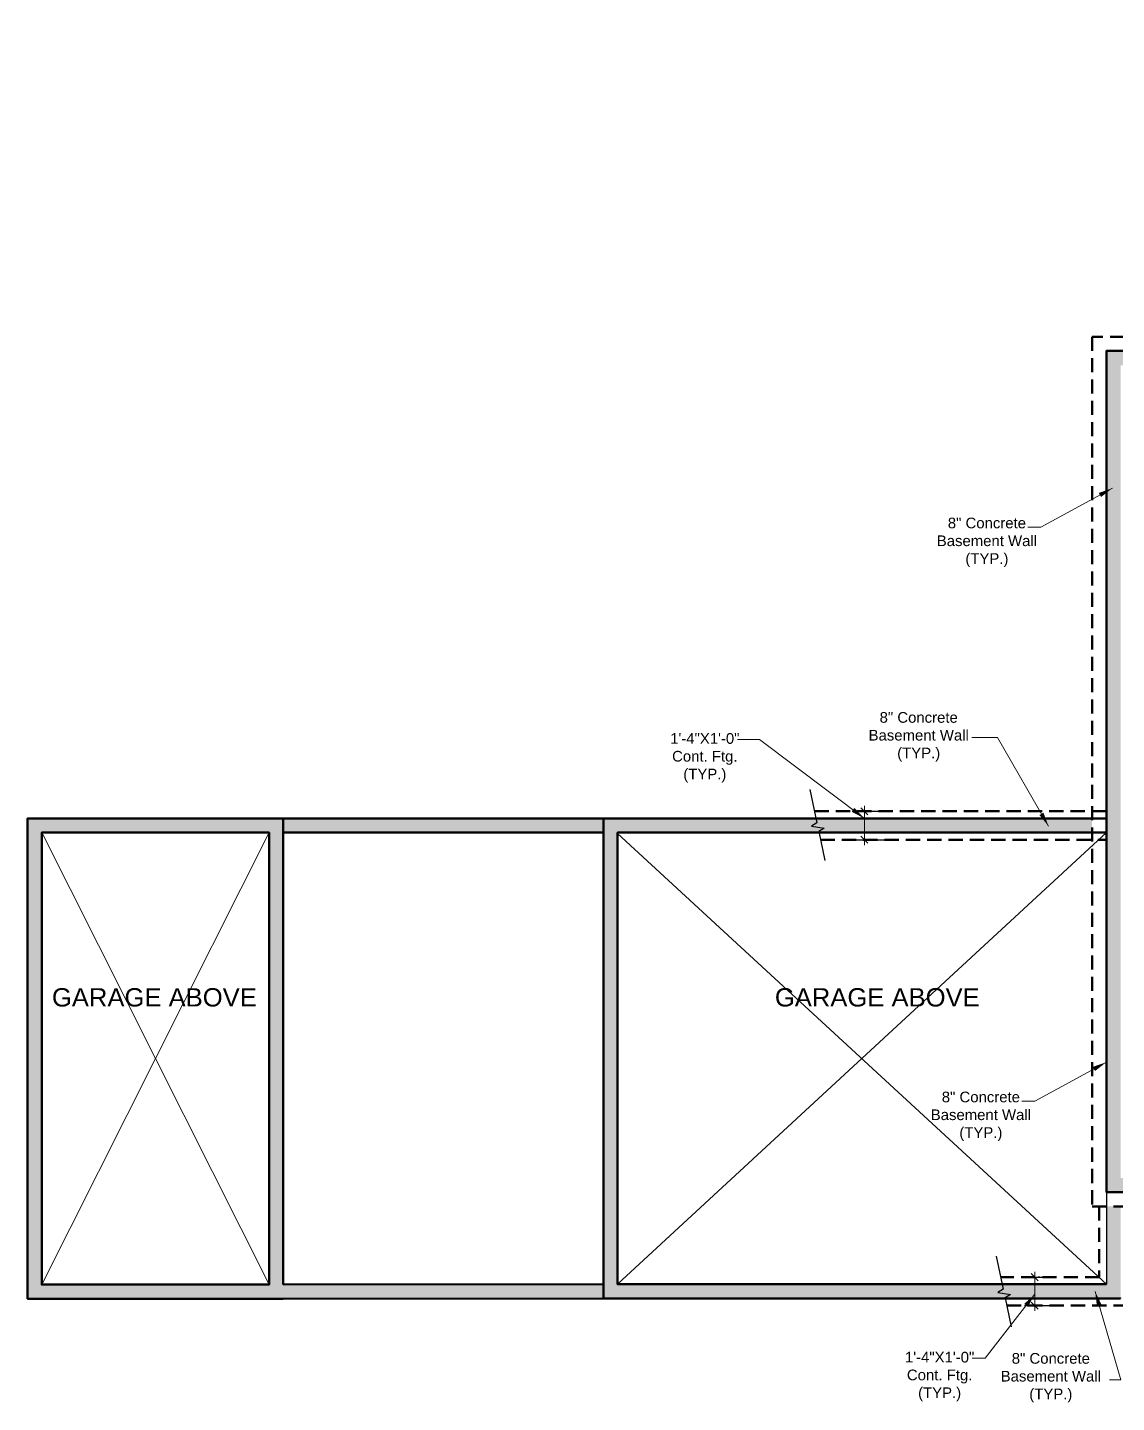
# Model space of a CAD drawing. Extents: x 4834 to 83801, y -13735 to 32221.
# Drawn here: x 15443 to 16056, y -7978 to -7205 of the extents above; entities that cross this region are included whole.
import ezdxf

# ---------------------------------------------------------------- set-up
doc = ezdxf.new("R2010")
doc.units = 0
doc.header["$LTSCALE"] = 8
doc.header["$MEASUREMENT"] = 0
doc.linetypes.add('10183Civbase$0$DASHED', pattern=[0.75, 0.5, -0.25])
doc.layers.get('0').update_dxf_attribs({"lineweight": 9})
doc.layers.get('DefPoints').update_dxf_attribs({"color": 17})
doc.layers.add('$1$DETAIL', color=1, linetype='Continuous')
doc.layers.add('S-DIM', color=3, linetype='Continuous')
for name, color, linetype, lineweight in [('A-Wall-New', 1, 'Continuous', 50), ('DIM', 8, 'Continuous', 5), ('DIM_DA', 4, 'Continuous', 25), ('TEXT', 6, 'Continuous', 25)]:
    doc.layers.add(name, color=color, linetype=linetype, lineweight=lineweight)
doc.layers.add('PDF2_Layer 1', color=7, linetype='Continuous', true_color=0xffffff)
doc.styles.add('Arial_1', font='arial.ttf', dxfattribs={"height": 5.901198})
doc.styles.add('PDF Arial', font='arial.ttf')
doc.styles.get("Standard").update_dxf_attribs({"font": 'stylu.ttf'})
doc.styles.add('TX_1-4in', font='arial.ttf', dxfattribs={"height": 4})
doc.dimstyles.new('Forum 24', dxfattribs={"dimscale": 24, "dimtxt": 0.1875, "dimasz": 0.09375, "dimexe": 0.0625, "dimexo": 0.0625, "dimgap": 0.125, "dimtad": 1, "dimdec": 4, "dimrnd": 1, "dimzin": 7, "dimdsep": 46, "dimlunit": 4, "dimtxsty": 'Standard', "dimblk": 'OBLIQUE', "dimblk1": 'DIMTICK', "dimblk2": 'OBLIQUE', "dimcen": -0.0625, "dimdle": 0.125, "dimclrd": 256, "dimclre": 256, "dimclrt": 256, "dimadec": 0, "dimazin": 0, "dimtfac": 1, "dimtdec": 4, "dimtmove": 1, "dimatfit": 3, "dimfxl": 0.0625, "dimtvp": 1.2, "dimfrac": 2, "dimtolj": 1, "dimtzin": 7, "dimlwd": 13, "dimarcsym": 0})
pattern_1 = [(50, (0, 0), (7.1726018, -0.6275213), [0.75, -8.25]), (355, (0, 0), (-1.3875133, 7.5219213), [0.6, -6.6]), (100.451444, (0.598, -0.052), (5.7850885, 6.8944), [0.637402, -7.011421]), (46.1842, (0, 2), (10.6724133, -1.655193), [1.125, -12.375]), (96.635635, (0.889, 1.862), (9.3466195, 9.741186), [0.9561034, -10.5171376]), (351.184164, (0, 2), (9.3466195, 9.741186), [0.9, -9.9]), (21, (1, 1.5), (5.9690705, -4.0261889), [0.75, -8.25]), (326, (1, 1.5), (2.4331533, 7.2515005), [0.6, -6.6]), (71.451445, (1.4974, 1.1645), (8.4022238, 3.2253115), [0.637402, -7.011421]), (37.5, (0, 0), (0.12159855, 3.32893854), [0, -6.52, 0, -6.7, 0, -6.625]), (7.5, (0, 0), (2.6306954, 3.9441171), [0, -3.82, 0, -6.37, 0, -2.525]), (327.5, (-2.23, 0), (5.33822436, -0.2255487), [0, -2.5, 0, -7.8, 0, -10.35]), (317.5, (-3.23, 0), (5.8318617, 1.0010498), [0, -3.25, 0, -5.18, 0, -7.35])]

# ---------------------------------------------------------------- blocks, each defined once
blk = doc.blocks.new('_Oblique')
at = {"color": 0, "linetype": 'ByBlock', "lineweight": -2}
blk.add_line((-0.5, -0.5), (0.5, 0.5), dxfattribs=at)
blk = doc.blocks.new('DIMTICK')
for p, q in [((0, 1), (0, -1)), ((-1, 0), (1, 0))]:
    blk.add_line(p, q)
at = {"const_width": 0.141}
blk.add_lwpolyline([(0.707, 0.707), (-0.707, -0.707)], dxfattribs=at)
blk = doc.blocks.new('*D628')
at = {"layer": 'DefPoints', "color": 0, "linetype": 'ByBlock', "transparency": 16777216}
for p in [(16002.55, -7907.6), (16009.77, -7907.6), (16002.55, -7923.6)]:
    blk.add_point(p, dxfattribs=at)
at = {"layer": 'DIM_DA', "linetype": 'ByBlock', "lineweight": -2, "transparency": 16777216}
for p, q in [((16004.05, -7907.6), (16021.77, -7907.6)), ((16004.05, -7923.6), (16021.77, -7923.6))]:
    blk.add_line(p, q, dxfattribs=at)
at = {"layer": 'DIM_DA', "lineweight": 13, "transparency": 16777216}
blk.add_line((16009.77, -7926.6), (16009.77, -7904.6), dxfattribs=at)
at = {"layer": 'DIM_DA', "linetype": 'ByBlock', "lineweight": 13, "transparency": 16777216, "xscale": 4, "yscale": 4, "zscale": 4}
for p, rotation in [((16009.77, -7907.6), 90), ((16009.77, -7923.6), 270)]:
    blk.add_blockref('_Oblique', p, dxfattribs=dict(at, rotation=rotation))
at = {"layer": 'DIM_DA', "linetype": 'ByBlock', "transparency": 16777216, "insert": (16009.77, -7907.6), "char_height": 5.901, "attachment_point": 5, "rotation": 90, "style": 'Arial_1'}
blk.add_mtext('\\A1;.', dxfattribs=at)
blk = doc.blocks.new('*D629')
at = {"layer": 'DefPoints', "color": 0, "linetype": 'ByBlock', "transparency": 16777216}
for p in [(15906.74, -7645.56), (15913.95, -7645.56), (15906.74, -7661.56)]:
    blk.add_point(p, dxfattribs=at)
at = {"layer": 'DIM_DA', "linetype": 'ByBlock', "lineweight": -2, "transparency": 16777216}
for p, q in [((15908.24, -7645.56), (15925.95, -7645.56)), ((15908.24, -7661.56), (15925.95, -7661.56))]:
    blk.add_line(p, q, dxfattribs=at)
at = {"layer": 'DIM_DA', "lineweight": 13, "transparency": 16777216}
blk.add_line((15913.95, -7664.56), (15913.95, -7642.56), dxfattribs=at)
at = {"layer": 'DIM_DA', "linetype": 'ByBlock', "lineweight": 13, "transparency": 16777216, "xscale": 4, "yscale": 4, "zscale": 4}
for p, rotation in [((15913.95, -7645.56), 90), ((15913.95, -7661.56), 270)]:
    blk.add_blockref('_Oblique', p, dxfattribs=dict(at, rotation=rotation))
at = {"layer": 'DIM_DA', "linetype": 'ByBlock', "transparency": 16777216, "insert": (15913.95, -7645.56), "char_height": 5.901, "attachment_point": 5, "rotation": 90, "style": 'Arial_1'}
blk.add_mtext('\\A1;.', dxfattribs=at)
blk = doc.blocks.new('*D635')
at = {"layer": 'DefPoints', "color": 0, "linetype": 'ByBlock', "transparency": 16777216}
for p in [(16270.02, -7882.65), (16286.02, -7882.56), (16270.02, -7890.76)]:
    blk.add_point(p, dxfattribs=at)
at = {"layer": 'DIM_DA', "linetype": 'ByBlock', "lineweight": -2, "transparency": 16777216}
for p, q in [((16270.02, -7884.15), (16270.02, -7902.76)), ((16286.02, -7884.06), (16286.02, -7902.76))]:
    blk.add_line(p, q, dxfattribs=at)
at = {"layer": 'DIM_DA', "lineweight": 13, "transparency": 16777216}
blk.add_line((16289.02, -7890.76), (16267.02, -7890.76), dxfattribs=at)
at = {"layer": 'DIM_DA', "linetype": 'ByBlock', "lineweight": 13, "transparency": 16777216, "xscale": 4, "yscale": 4, "zscale": 4, "rotation": 180}
blk.add_blockref('_Oblique', (16270.02, -7890.76), dxfattribs=at)
at = {"layer": 'DIM_DA', "linetype": 'ByBlock', "lineweight": 13, "transparency": 16777216, "xscale": 4, "yscale": 4, "zscale": 4}
blk.add_blockref('_Oblique', (16286.02, -7890.76), dxfattribs=at)
at = {"layer": 'DIM_DA', "linetype": 'ByBlock', "transparency": 16777216, "insert": (16315.37, -7895.06), "char_height": 5.9012, "width": 1404.7968, "attachment_point": 5, "style": 'Arial_1'}
blk.add_mtext('\\A1;1\'-4"X1\'-0"\\PCont. Ftg.\\P(TYP)', dxfattribs=at)
blk = doc.blocks.new('*D636')
at = {"layer": 'DefPoints', "color": 0, "linetype": 'ByBlock', "transparency": 16777216}
for p in [(16680.1, -7890.45), (16696.1, -7890.36), (16680.1, -7898.56)]:
    blk.add_point(p, dxfattribs=at)
at = {"layer": 'DIM_DA', "linetype": 'ByBlock', "lineweight": -2, "transparency": 16777216}
for p, q in [((16680.1, -7891.95), (16680.1, -7910.56)), ((16696.1, -7891.86), (16696.1, -7910.56))]:
    blk.add_line(p, q, dxfattribs=at)
at = {"layer": 'DIM_DA', "lineweight": 13, "transparency": 16777216}
blk.add_line((16699.1, -7898.56), (16677.1, -7898.56), dxfattribs=at)
at = {"layer": 'DIM_DA', "linetype": 'ByBlock', "lineweight": 13, "transparency": 16777216, "xscale": 4, "yscale": 4, "zscale": 4, "rotation": 180}
blk.add_blockref('_Oblique', (16680.1, -7898.56), dxfattribs=at)
at = {"layer": 'DIM_DA', "linetype": 'ByBlock', "lineweight": 13, "transparency": 16777216, "xscale": 4, "yscale": 4, "zscale": 4}
blk.add_blockref('_Oblique', (16696.1, -7898.56), dxfattribs=at)
at = {"layer": 'DIM_DA', "linetype": 'ByBlock', "transparency": 16777216, "insert": (16722.07, -7901.87), "char_height": 5.9012, "width": 1404.7968, "attachment_point": 5, "style": 'Arial_1'}
blk.add_mtext('\\A1;1\'-4"X1\'-0"\\PCont. Ftg.\\P(TYP)', dxfattribs=at)
blk = doc.blocks.new('*D637')
at = {"layer": 'DefPoints', "color": 0, "linetype": 'ByBlock', "transparency": 16777216}
for p in [(16458.02, -7882.65), (16474.02, -7882.56), (16458.02, -7890.76)]:
    blk.add_point(p, dxfattribs=at)
at = {"layer": 'DIM_DA', "linetype": 'ByBlock', "lineweight": -2, "transparency": 16777216}
for p, q in [((16458.02, -7884.15), (16458.02, -7902.76)), ((16474.02, -7884.06), (16474.02, -7902.76))]:
    blk.add_line(p, q, dxfattribs=at)
at = {"layer": 'DIM_DA', "lineweight": 13, "transparency": 16777216}
blk.add_line((16477.02, -7890.76), (16455.02, -7890.76), dxfattribs=at)
at = {"layer": 'DIM_DA', "linetype": 'ByBlock', "lineweight": 13, "transparency": 16777216, "xscale": 4, "yscale": 4, "zscale": 4, "rotation": 180}
blk.add_blockref('_Oblique', (16458.02, -7890.76), dxfattribs=at)
at = {"layer": 'DIM_DA', "linetype": 'ByBlock', "lineweight": 13, "transparency": 16777216, "xscale": 4, "yscale": 4, "zscale": 4}
blk.add_blockref('_Oblique', (16474.02, -7890.76), dxfattribs=at)
at = {"layer": 'DIM_DA', "linetype": 'ByBlock', "transparency": 16777216, "insert": (16426.98, -7895.06), "char_height": 5.9012, "width": 1404.7968, "attachment_point": 5, "style": 'Arial_1'}
blk.add_mtext('\\A1;1\'-4"X1\'-0"\\PCont. Ftg.\\P(TYP)', dxfattribs=at)

msp = doc.modelspace()

# ---------------------------------------------------------------- hatches: boundary and pattern name
at = {"layer": '$1$DETAIL'}
h = msp.add_hatch(dxfattribs=at)
h.set_pattern_fill('AR-CONC')
h.set_pattern_definition(pattern_1)
h.paths.add_polyline_path([(16812.01264, -7272.71467), (16800.33199, -7272.71467), (16800.33199, -7280.71467), (16812.01264, -7280.71467)])
h.paths.add_polyline_path([(16888.10438, -7562.11842), (16880.10438, -7562.11842), (16880.10438, -7819.79401), (16684.10459, -7819.79401), (16684.10386, -7851.79401), (16470.02438, -7851.79401), (16470.02438, -7819.79401), (16274.02438, -7819.79401), (16274.02438, -7851.79401), (16058.04438, -7851.79401), (16058.04438, -7394.64338), (16160.14526, -7394.62017), (16160.14526, -7347.18758), (16152.14526, -7347.18758), (16152.14526, -7386.62201), (16050.04438, -7386.64522), (16050.04438, -7859.79401), (16282.02438, -7859.79401), (16282.02438, -7827.79401), (16462.02438, -7827.79401), (16462.02438, -7859.79401), (16692.10367, -7859.79401), (16692.10441, -7827.79401), (16888.10438, -7827.79401)])
h = msp.add_hatch(dxfattribs=at)
h.set_pattern_fill('AR-CONC')
h.set_pattern_definition(pattern_1)
h.paths.add_polyline_path([(15775.19543, -7657.56127), (16042.04438, -7657.56127), (16042.04438, -7649.56127), (15767.19548, -7649.56127), (15767.19408, -7919.60067), (16058.04438, -7919.60067), (16058.04438, -7867.79401), (16050.04438, -7867.79401), (16050.04438, -7911.60067), (15775.19413, -7911.60067)])
h.paths.add_polyline_path([(15587.17411, -7649.56127), (15568.91215, -7649.56127), (15443.33345, -7649.56127), (15443.33345, -7919.79401), (15587.17411, -7919.79401)])
h.paths.add_polyline_path([(15579.17411, -7657.56127), (15579.17411, -7911.79401), (15451.33345, -7911.79401), (15451.33345, -7657.56127), (15568.91215, -7657.56127)], flags=16)
h.paths.add_polyline_path([(15767.19548, -7649.56127), (15587.17411, -7649.56127), (15587.17411, -7657.56127), (15767.19543, -7657.56127)])
h.paths.add_polyline_path([(15767.19413, -7911.62067), (15587.17411, -7911.794), (15587.17411, -7919.79401), (15767.19408, -7919.62067)])
h.paths.add_polyline_path([(15453.72771, -7760.96835), (15574.11677, -7760.96835), (15574.11677, -7739.72694), (15453.72771, -7739.72694)], flags=8)

# ---------------------------------------------------------------- linework, layer by layer
msp.add_line((16050.04438, -7851.79401), (16050.04438, -7911.60067), dxfattribs=at)
at = {"layer": 'A-Wall-New'}
for p, q in [((15767.19548, -7649.56127), (15587.17411, -7649.56127)), ((15767.19548, -7657.56127), (15587.17411, -7657.56127)), ((15767.18669, -7911.62068), (15587.16641, -7911.79401)), ((15767.1944, -7919.62067), (15587.17411, -7919.79401))]:
    msp.add_line(p, q, dxfattribs=at)
at = {"layer": 'A-Wall-New', "color": 3, "linetype": '10183Civbase$0$DASHED', "lineweight": 50, "ltscale": 2}
msp.add_lwpolyline([(16144.14526, -7298.29407), (16144.14526, -7378.62383), (16042.04438, -7378.64704), (16042.04438, -7867.79401), (16290.02438, -7867.79401), (16290.02438, -7835.79401), (16454.02438, -7835.79401), (16454.02438, -7867.79401), (16700.10349, -7867.79401), (16700.10422, -7835.79401), (16896.10438, -7835.79401), (16896.10438, -7264.71467), (16700.10438, -7264.71467), (16700.10438, -7204.71467), (16425.70533, -7204.71467), (16425.70533, -7264.71467), (16144.14526, -7264.71467)], close=True, dxfattribs=at)
at = {"layer": 'A-Wall-New'}
for points in [[(16152.14526, -7298.29407), (16152.14526, -7386.62201), (16050.04438, -7386.64522), (16050.04438, -7859.79401), (16282.02438, -7859.79401), (16282.02438, -7827.79401), (16462.02438, -7827.79401), (16462.02438, -7859.79401), (16692.10367, -7859.79401), (16692.10441, -7827.79401), (16888.10438, -7827.79401), (16888.10438, -7272.71467), (16692.10438, -7272.71467), (16692.10438, -7212.71467), (16433.70533, -7212.71467), (16433.70533, -7272.71467), (16152.14526, -7272.71467), (16152.14526, -7298.29407)], [(15587.17411, -7919.79401), (15443.33345, -7919.79401), (15443.33345, -7649.56127), (15568.91215, -7649.56127)], [(15568.91215, -7649.56127), (15587.17411, -7649.56127), (15587.17411, -7911.794)], [(16058.04438, -7919.60067), (16058.04438, -7919.60067), (15767.19408, -7919.60067), (15767.19548, -7649.56127), (16050.04438, -7649.56127)], [(16050.04438, -7911.60067), (15775.19413, -7911.60067), (15775.19543, -7657.56127), (16050.04438, -7657.56127)], [(16050.04438, -7911.60067), (15775.19413, -7911.60067), (15775.19543, -7657.56127), (16050.04438, -7657.56127)]]:
    msp.add_lwpolyline(points, dxfattribs=at)
at = {"layer": 'A-Wall-New', "color": 3, "linetype": '10183Civbase$0$DASHED', "lineweight": 50, "ltscale": 2}
for points in [[(15885.916, -7645.56127), (16050.04438, -7645.56127)], [(15889.25785, -7661.56127), (16050.04438, -7661.56127)], [(16046.04438, -7867.79401), (16046.04438, -7907.60067), (15990.62973, -7907.60067)], [(16062.04438, -7867.79401), (16062.04438, -7923.60067), (15993.97158, -7923.60067)]]:
    msp.add_lwpolyline(points, dxfattribs=at)
at = {"layer": 'A-Wall-New'}
msp.add_lwpolyline([(15568.91215, -7657.56127), (15579.17411, -7657.56127), (15579.17411, -7911.79401), (15451.33345, -7911.79401), (15451.33345, -7657.56127)], close=True, dxfattribs=at)
msp.add_lwpolyline([(15568.91215, -7657.56127), (15579.17411, -7657.56127), (15579.17411, -7911.79401), (15451.33345, -7911.79401), (15451.33345, -7657.56127)], close=True, dxfattribs=at)
msp.add_lwpolyline([(15568.91215, -7657.56127), (15579.17411, -7657.56127), (15579.17411, -7911.79401), (15451.33345, -7911.79401), (15451.33345, -7657.56127)], close=True, dxfattribs=at)
at = {"layer": 'DIM'}
for points in [[(15587.17411, -7919.79401), (15443.33345, -7919.79401), (15443.33345, -7649.56127), (15568.91215, -7649.56127)], [(15568.91215, -7649.56127), (15587.17411, -7649.56127), (15587.17411, -7911.794)], [(15579.17411, -7911.79401), (15451.33345, -7657.56127)], [(15451.33345, -7911.79401), (15579.17411, -7657.56127)], [(15775.19413, -7911.60067), (16050.04438, -7657.56127)], [(15775.19543, -7658.11465), (16050.04438, -7911.60067)]]:
    msp.add_lwpolyline(points, dxfattribs=at)
at = {"layer": 'PDF2_Layer 1', "lineweight": 0}
msp.add_lwpolyline([(16050.58599, -7386.64134), (16050.04438, -7386.64134), (16050.04438, -7389.02134)], dxfattribs=at)
at = {"layer": 'S-DIM', "linetype": 'Continuous'}
for points in [[(15883.37331, -7633.3875), (15887.26501, -7652.02004), (15884.13894, -7653.9581), (15891.41988, -7655.00762), (15888.29381, -7656.94568), (15891.68466, -7673.18028)], [(15988.15509, -7895.75268), (15992.04679, -7914.38523), (15988.92072, -7916.32329), (15996.20166, -7917.37281), (15993.07559, -7919.31087), (15996.46644, -7935.54547)]]:
    msp.add_lwpolyline(points, dxfattribs=at)

# ---------------------------------------------------------------- texts
at = {"layer": 'DIM', "char_height": 10.3078125, "attachment_point": 7, "style": 'PDF Arial'}
for insert in [(15457.07107, -7755.51561), (15863.61256, -7755.51561)]:
    msp.add_mtext('GARAGE ABOVE', dxfattribs=dict(at, insert=insert))
at = {"layer": 'TEXT', "char_height": 4, "width": 108.6923986, "attachment_point": 5, "style": 'TX_1-4in'}
for s, insert in [('\\A1;{\\H1.5x;8" Concrete\\PBasement Wall\\P(TYP.)}', (15982.8693, -7494.31338)), ('\\A1;{\\H1.5x;8" Concrete\\PBasement Wall\\P(TYP.)}', (15944.51749, -7603.67677)), ('\\A1;{\\H1.5x;1\'-4"X1\'-0"\\PCont. Ftg.\\P(TYP.)}', (15824.23233, -7615.50689)), ('\\A1;{\\H1.5x;8" Concrete\\PBasement Wall\\P(TYP.)}', (15979.47566, -7817.16365)), ('\\A1;{\\H1.5x;1\'-4"X1\'-0"\\PCont. Ftg.\\P(TYP.)}', (15956.27874, -7963.50621)), ('\\A1;{\\H1.5x;8" Concrete\\PBasement Wall\\P(TYP.)}', (16018.81286, -7964.20252))]:
    msp.add_mtext(s, dxfattribs=dict(at, insert=insert))

# ---------------------------------------------------------------- dimensions: what is measured, and where the dimension line sits
at = {"layer": 'DIM_DA', "color": 2, "linetype": 'ByBlock'}
for base, p1, p2, picture, middle in [((15913.94998, -7645.56127), (15906.73506, -7661.56127), (15906.73506, -7645.56127), '*D629', (15913.94998, -7645.56127)), ((16009.76951, -7907.60067), (16002.55459, -7923.60067), (16002.55459, -7907.60067), '*D628', (16009.76951, -7907.60067))]:
    dim = msp.add_linear_dim(base=base, p1=p1, p2=p2, angle=270, text='.', dimstyle='Forum 24', override={"dimasz": 0.166667, "dimexe": 0.5, "dimtxsty": 'Arial_1', "dimtmove": 2}, dxfattribs=at)
    dim.commit()
    dim.dimension.update_dxf_attribs({"geometry": picture, "text_midpoint": middle, "dimtype": 160})
for base, p1, p2, picture, middle in [((16270.02438, -7890.75542), (16286.02438, -7882.55715), (16270.02438, -7882.64566), '*D635', (16315.36829, -7895.05762)), ((16458.02438, -7890.75542), (16474.02438, -7882.55715), (16458.02438, -7882.64566), '*D637', (16426.97985, -7895.05762)), ((16680.10367, -7898.55968), (16696.10367, -7890.3614), (16680.10367, -7890.44992), '*D636', (16722.06561, -7901.87088))]:
    dim = msp.add_linear_dim(base=base, p1=p1, p2=p2, text='1\'-4"X1\'-0"\\PCont. Ftg.\\P(TYP)', dimstyle='Forum 24', override={"dimasz": 0.166667, "dimexe": 0.5, "dimtxsty": 'Arial_1', "dimtmove": 2}, dxfattribs=at)
    dim.commit()
    dim.dimension.update_dxf_attribs({"geometry": picture, "text_midpoint": middle, "dimtype": 160})

# ---------------------------------------------------------------- leaders
at = {"layer": 'TEXT'}
for points in [[(16053.43802, -7463.83398), (16013.23704, -7485.7166), (16005.94268, -7485.73683)], [(15913.94998, -7649.56127), (15854.9907, -7605.10465), (15842.57421, -7605.12488)], [(16017.51368, -7653.93944), (15988.84615, -7604.05664), (15974.3389, -7604.05664)], [(16050.04438, -7786.68425), (16009.8434, -7808.56687), (16002.54904, -7808.5871)], [(16009.76951, -7917.16607), (15981.91498, -7953.10396), (15974.62063, -7953.1242)], [(16043.7426, -7915.61563), (16058.16482, -7965.30105), (16051.76177, -7965.3031)]]:
    msp.add_leader(points, dimstyle='Forum 24', override={"dimasz": 0.333333, "dimtad": 0}, dxfattribs=at)

doc.saveas('drawing.dxf')
